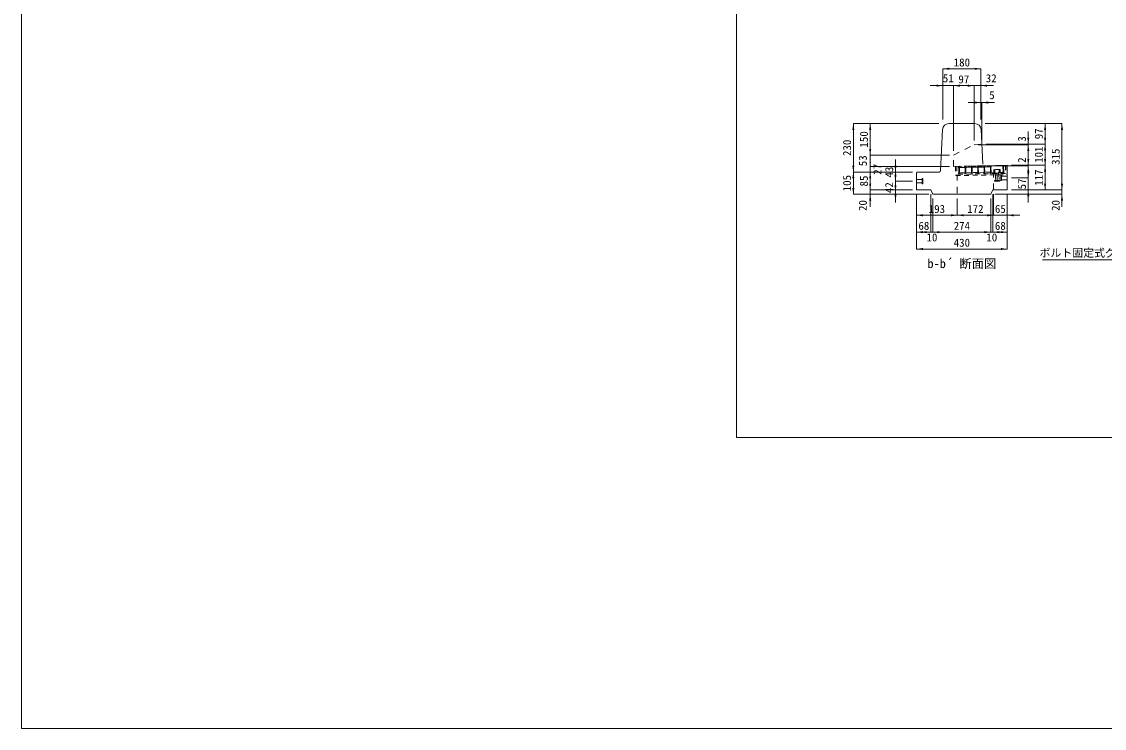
# Model space of a CAD drawing. Units: millimetres at full size. Extents: x -36174 to -11409, y 24892 to 47415.
# Drawn here: x -36174 to -31037, y 24892 to 28245 of the extents above; entities that cross this region are included whole.
import ezdxf
from ezdxf.enums import TextEntityAlignment as Align

# ---------------------------------------------------------------- set-up
doc = ezdxf.new("R2010")
doc.units = ezdxf.units.MM
doc.header["$LTSCALE"] = 30
doc.linetypes.add('USER1', pattern=[1.35, 0.75, -0.6])
doc.linetypes.add('USER2', pattern=[2, 1, -1])
for name, color, linetype, lineweight in [('0_2', 7, 'Continuous', 13), ('側溝・本体', 7, 'Continuous', 9), ('寸法線', 7, 'Continuous', 9), ('本体', 2, 'Continuous', 20), ('枠', 5, 'Continuous', 5), ('補助線', 8, 'Continuous', 9), ('ｲﾝｻｰﾄ', 3, 'USER1', 9), ('ｸﾞﾚｰﾁﾝｸﾞ', 7, 'USER1', 5)]:
    doc.layers.add(name, color=color, linetype=linetype, lineweight=lineweight)
doc.layers.add('ﾊｯﾁﾝｸﾞ', color=8, linetype='Continuous')
doc.styles.add('ＭＳ ゴシック', font='')
doc.styles.get('ＭＳ ゴシック').set_extended_font_data('MS Gothic')

# ---------------------------------------------------------------- blocks, each defined once
blk = doc.blocks.new('filled_arrow')
at = {"color": 0, "linetype": 'Continuous', "lineweight": -2}
blk.add_solid([(7.5, 1.25), (0, 0), (7.5, -1.25)], dxfattribs=at)

msp = doc.modelspace()

# ---------------------------------------------------------------- hatches: boundary and pattern name
at = {"layer": 'ﾊｯﾁﾝｸﾞ'}
msp.add_hatch(color=256, dxfattribs=at).paths.add_polyline_path([(-31548.22, 27524.1), (-31572.91, 27523.61), (-31573, 27528.11), (-31548.31, 27528.6), (-31518.01, 27529.21), (-31517.92, 27524.71)])

# ---------------------------------------------------------------- linework, layer by layer
at = {"layer": '側溝・本体', "linetype": 'USER2'}
for p, q in [((-31751.76, 27611.12), (-31654.87, 27661.12)), ((-31654.87, 27661.12), (-31617.72, 27664.12)), ((-31751.76, 27558.32), (-31751.76, 27611.12)), ((-31605.79, 27561.24), (-31751.76, 27558.32)), ((-31734.63, 27520.37), (-31734.63, 27426.12)), ((-31562.57, 27446.12), (-31562.57, 27523.81))]:
    msp.add_line(p, q, dxfattribs=at)
at = {"layer": '寸法線'}
for p, q in [((-31802.57, 28021.12), (-31622.57, 28021.12)), ((-31802.57, 27781.12), (-31802.57, 28021.12)), ((-31622.57, 27781.12), (-31622.57, 28021.12)), ((-31862.57, 27941.12), (-31691.76, 27941.12)), ((-31802.57, 27781.12), (-31802.57, 27941.12)), ((-31751.76, 27631.12), (-31751.76, 27941.12)), ((-31751.76, 27941.12), (-31654.87, 27941.12)), ((-31751.76, 27631.12), (-31751.76, 27941.12)), ((-31714.87, 27941.12), (-31562.57, 27941.12)), ((-31654.87, 27681.12), (-31654.87, 27941.12)), ((-31654.87, 27681.12), (-31654.87, 27941.12)), ((-31622.57, 27781.12), (-31622.57, 27941.12)), ((-31682.57, 27861.12), (-31557.57, 27861.12)), ((-31622.57, 27781.12), (-31622.57, 27861.12)), ((-31617.57, 27681.12), (-31617.57, 27861.12)), ((-32227.57, 27761.12), (-32227.57, 27531.12)), ((-31822.57, 27761.12), (-32227.57, 27761.12)), ((-32147.57, 27761.12), (-32147.57, 27611.12)), ((-31822.57, 27761.12), (-32147.57, 27761.12)), ((-31602.57, 27761.12), (-31317.56, 27761.12)), ((-31602.57, 27761.12), (-31237.56, 27761.12)), ((-31317.56, 27664.12), (-31317.56, 27761.12)), ((-31237.56, 27446.12), (-31237.56, 27761.12)), ((-31397.56, 27724.11), (-31397.56, 27601.12)), ((-31634.87, 27661.12), (-31397.56, 27661.12)), ((-31597.81, 27664.11), (-31317.56, 27664.11)), ((-31597.81, 27664.11), (-31397.56, 27664.11)), ((-31597.72, 27664.12), (-31317.56, 27664.12)), ((-31317.56, 27563.12), (-31317.56, 27664.11)), ((-31771.76, 27611.12), (-32147.57, 27611.12)), ((-32147.57, 27611.12), (-32147.57, 27558.32)), ((-31771.76, 27611.12), (-32147.57, 27611.12)), ((-32147.57, 27598.32), (-32147.57, 27491.12)), ((-32027.57, 27428.12), (-32027.57, 27591.12)), ((-31397.56, 27623.12), (-31397.56, 27501.12)), ((-31771.76, 27558.32), (-32147.57, 27558.32)), ((-31771.76, 27558.32), (-32147.57, 27558.32)), ((-32027.57, 27386.12), (-32027.57, 27548.12)), ((-31592.57, 27561.12), (-31397.56, 27561.12)), ((-31477.56, 27563.12), (-31317.56, 27563.12)), ((-31477.56, 27563.12), (-31397.56, 27563.12)), ((-31477.56, 27563.12), (-31317.56, 27563.12)), ((-31397.56, 27386.12), (-31397.56, 27563.12)), ((-31317.56, 27563.12), (-31317.56, 27446.12)), ((-31947.57, 27531.12), (-32227.57, 27531.12)), ((-32227.57, 27531.12), (-32227.57, 27426.12)), ((-31947.57, 27531.12), (-32227.57, 27531.12)), ((-32147.57, 27531.12), (-32147.57, 27446.12)), ((-31947.57, 27531.12), (-32147.57, 27531.12)), ((-31947.57, 27531.12), (-32147.57, 27531.12)), ((-32147.57, 27506.12), (-32147.57, 27366.12)), ((-31947.57, 27531.12), (-32027.57, 27531.12)), ((-31947.57, 27488.12), (-32027.57, 27488.12)), ((-31947.57, 27488.12), (-32027.57, 27488.12)), ((-31477.56, 27503.12), (-31397.56, 27503.12)), ((-31237.56, 27506.12), (-31237.56, 27366.12)), ((-31947.57, 27446.12), (-32147.57, 27446.12)), ((-31947.57, 27446.12), (-32147.57, 27446.12)), ((-31947.57, 27446.12), (-32027.57, 27446.12)), ((-31477.56, 27446.12), (-31317.56, 27446.12)), ((-31477.56, 27446.12), (-31237.56, 27446.12)), ((-31477.56, 27446.12), (-31237.56, 27446.12)), ((-31477.56, 27446.12), (-31397.56, 27446.12)), ((-31869.57, 27426.12), (-32227.57, 27426.12)), ((-31869.57, 27426.12), (-32147.57, 27426.12)), ((-31927.57, 27426.12), (-31927.57, 27246.12)), ((-31927.57, 27426.12), (-31927.57, 27166.12)), ((-31927.57, 27426.12), (-31927.57, 27326.12)), ((-31859.57, 27426.12), (-31859.57, 27246.12)), ((-31859.57, 27426.12), (-31859.57, 27246.12)), ((-31849.57, 27406.12), (-31849.57, 27246.12)), ((-31849.57, 27406.12), (-31849.57, 27246.12)), ((-31734.63, 27406.12), (-31734.63, 27326.12)), ((-31734.63, 27406.12), (-31734.63, 27326.12)), ((-31575.56, 27406.12), (-31575.56, 27246.12)), ((-31575.56, 27406.12), (-31575.56, 27246.12)), ((-31565.56, 27426.12), (-31565.56, 27246.12)), ((-31565.56, 27426.12), (-31565.56, 27246.12)), ((-31562.57, 27426.12), (-31562.57, 27326.12)), ((-31562.57, 27426.12), (-31562.57, 27326.12)), ((-31555.56, 27426.12), (-31237.56, 27426.12)), ((-31497.56, 27426.12), (-31497.56, 27246.12)), ((-31497.56, 27426.12), (-31497.56, 27166.12)), ((-31497.56, 27426.12), (-31497.56, 27326.12)), ((-31927.57, 27326.12), (-31734.63, 27326.12)), ((-31734.63, 27326.12), (-31562.57, 27326.12)), ((-31622.57, 27326.12), (-31437.56, 27326.12)), ((-31927.57, 27246.12), (-31859.57, 27246.12)), ((-31919.57, 27246.12), (-31789.57, 27246.12)), ((-31849.57, 27246.12), (-31575.56, 27246.12)), ((-31635.56, 27246.12), (-31505.56, 27246.12)), ((-31565.56, 27246.12), (-31497.56, 27246.12)), ((-31927.57, 27166.12), (-31497.56, 27166.12))]:
    msp.add_line(p, q, dxfattribs=at)
msp.add_lwpolyline([(-30226.43, 27400.73), (-30557.47, 27114.7), (-31330.72, 27114.7)], dxfattribs=at)
at = {"layer": '本体'}
for p, q in [((-31774.03, 27761.12), (-31651.1, 27761.12)), ((-31813.73, 27537.77), (-31803.99, 27732.62)), ((-31612.9, 27567.86), (-31621.14, 27732.62)), ((-31605.64, 27561.24), (-31497.56, 27563.12)), ((-31497.56, 27446.12), (-31497.56, 27563.12)), ((-31927.57, 27528.13), (-31927.57, 27446.12)), ((-31820.56, 27531.12), (-31924.71, 27531.12)), ((-31859.57, 27446.12), (-31927.57, 27446.12)), ((-31859.57, 27446.12), (-31849.57, 27426.12)), ((-31565.56, 27446.12), (-31575.56, 27426.12)), ((-31565.56, 27446.12), (-31497.56, 27446.12)), ((-31849.57, 27426.12), (-31575.56, 27426.12))]:
    msp.add_line(p, q, dxfattribs=at)
for centre, radius, start, end in [((-31774.03, 27731.12), 30, 90, 177.13758), ((-31651.1, 27731.12), 30, 2.8624, 90), ((-31820.72, 27538.12), 7, 270, 357.13972), ((-31924.57, 27528.13), 3, 90, 180)]:
    msp.add_arc(centre, radius, start, end, dxfattribs=at)
at = {"layer": '枠', "lineweight": 20}
for p, q in [((-36173.75, 24892.06), (-36173.75, 47415.36)), ((-32782.47, 26272.53), (-32782.47, 30132.53)), ((-32782.47, 26272.53), (-27182.47, 26272.53)), ((-11408.64, 24892.06), (-36173.75, 24892.06))]:
    msp.add_line(p, q, dxfattribs=at)
at = {"layer": '補助線', "lineweight": 13}
for p, q in [((-31555.29, 27517.96), (-31535.3, 27518.36)), ((-31545.3, 27518.16), (-31544.7, 27488.16))]:
    msp.add_line(p, q, dxfattribs=at)
at = {"layer": 'ｲﾝｻｰﾄ', "linetype": 'USER2'}
for p, q in [((-31927.57, 27496.63), (-31900.57, 27496.63)), ((-31900.57, 27475.63), (-31900.57, 27500.62)), ((-31900.57, 27500.62), (-31897.56, 27500.62)), ((-31897.56, 27475.63), (-31897.56, 27500.62)), ((-31527.57, 27490.63), (-31527.57, 27515.62)), ((-31524.56, 27515.62), (-31527.57, 27515.62)), ((-31524.56, 27490.63), (-31527.57, 27490.63)), ((-31524.56, 27490.63), (-31524.56, 27515.62)), ((-31497.56, 27511.63), (-31524.56, 27511.63)), ((-31497.56, 27494.62), (-31524.56, 27494.62)), ((-31927.57, 27479.62), (-31900.57, 27479.62)), ((-31900.57, 27475.63), (-31897.56, 27475.63))]:
    msp.add_line(p, q, dxfattribs=at)
at = {"layer": 'ｲﾝｻｰﾄ'}
for p, q in [((-31927.57, 27479.62), (-31927.57, 27496.63)), ((-31557.25, 27490.91), (-31532.26, 27491.41)), ((-31557.25, 27490.91), (-31557.19, 27487.92)), ((-31557.19, 27487.92), (-31532.2, 27488.41)), ((-31553.79, 27517.99), (-31536.8, 27518.33)), ((-31553.79, 27517.99), (-31553.25, 27490.99)), ((-31536.8, 27518.33), (-31536.26, 27491.33)), ((-31532.26, 27491.41), (-31532.2, 27488.41)), ((-31497.56, 27494.62), (-31497.56, 27511.63))]:
    msp.add_line(p, q, dxfattribs=at)
at = {"layer": 'ｸﾞﾚｰﾁﾝｸﾞ'}
for p, q in [((-31742.64, 27558.22), (-31499.68, 27563.08)), ((-31742.64, 27558.22), (-31741.76, 27514.23)), ((-31736.64, 27558.34), (-31735.88, 27520.35)), ((-31728.64, 27558.5), (-31728.52, 27552.5)), ((-31728.52, 27552.5), (-31727.5, 27551.52)), ((-31727.5, 27551.52), (-31727.02, 27527.53)), ((-31723.52, 27552.6), (-31724.5, 27551.58)), ((-31724.5, 27551.58), (-31724.02, 27527.59)), ((-31723.64, 27558.6), (-31723.52, 27552.6)), ((-31698.53, 27553.1), (-31723.64, 27558.6)), ((-31698.53, 27553.1), (-31723.52, 27552.6)), ((-31698.65, 27559.1), (-31698.53, 27553.1)), ((-31698.53, 27553.1), (-31697.51, 27552.12)), ((-31697.51, 27552.12), (-31697.03, 27528.13)), ((-31693.53, 27553.2), (-31694.51, 27552.18)), ((-31694.51, 27552.18), (-31694.03, 27528.19)), ((-31693.65, 27559.2), (-31693.53, 27553.2)), ((-31668.53, 27553.7), (-31693.65, 27559.2)), ((-31668.53, 27553.7), (-31693.53, 27553.2)), ((-31668.65, 27559.7), (-31668.53, 27553.7)), ((-31668.53, 27553.7), (-31667.51, 27552.72)), ((-31667.51, 27552.72), (-31667.03, 27528.73)), ((-31663.53, 27553.8), (-31664.51, 27552.78)), ((-31664.51, 27552.78), (-31664.03, 27528.79)), ((-31638.54, 27554.3), (-31663.65, 27559.8)), ((-31663.65, 27559.8), (-31663.53, 27553.8)), ((-31638.54, 27554.3), (-31663.53, 27553.8)), ((-31638.66, 27560.3), (-31638.54, 27554.3)), ((-31638.54, 27554.3), (-31637.52, 27553.32)), ((-31637.52, 27553.32), (-31637.04, 27529.33)), ((-31633.54, 27554.4), (-31634.52, 27553.38)), ((-31634.52, 27553.38), (-31634.04, 27529.39)), ((-31608.54, 27554.9), (-31633.66, 27560.4)), ((-31633.66, 27560.4), (-31633.54, 27554.4)), ((-31608.54, 27554.9), (-31633.54, 27554.4)), ((-31608.66, 27560.9), (-31608.54, 27554.9)), ((-31608.54, 27554.9), (-31607.52, 27553.92)), ((-31607.52, 27553.92), (-31607.04, 27529.93)), ((-31603.54, 27555), (-31604.52, 27553.98)), ((-31604.52, 27553.98), (-31604.04, 27529.99)), ((-31578.55, 27555.5), (-31603.66, 27561)), ((-31603.66, 27561), (-31603.54, 27555)), ((-31578.55, 27555.5), (-31603.54, 27555)), ((-31578.67, 27561.5), (-31578.55, 27555.5)), ((-31578.55, 27555.5), (-31577.53, 27554.52)), ((-31577.53, 27554.52), (-31577.05, 27530.53)), ((-31573.55, 27555.6), (-31574.53, 27554.58)), ((-31574.53, 27554.58), (-31574.05, 27530.59)), ((-31573.67, 27561.6), (-31573.55, 27555.6)), ((-31530.81, 27543.95), (-31560.8, 27543.35)), ((-31560.8, 27543.35), (-31560.5, 27528.36)), ((-31555.8, 27543.45), (-31555.5, 27528.46)), ((-31535.81, 27543.85), (-31535.51, 27528.86)), ((-31530.81, 27543.95), (-31530.51, 27528.96)), ((-31518.68, 27562.7), (-31518.56, 27556.7)), ((-31518.56, 27556.7), (-31517.54, 27555.72)), ((-31517.54, 27555.72), (-31517.06, 27531.73)), ((-31513.56, 27556.8), (-31514.54, 27555.78)), ((-31514.54, 27555.78), (-31514.06, 27531.79)), ((-31513.68, 27562.8), (-31513.56, 27556.8)), ((-31505.68, 27562.96), (-31504.92, 27524.97)), ((-31499.68, 27563.08), (-31498.8, 27519.09)), ((-31504.92, 27524.97), (-31741.88, 27520.23)), ((-31741.76, 27514.23), (-31498.8, 27519.09)), ((-31728, 27526.51), (-31727.02, 27527.53)), ((-31727.88, 27520.51), (-31728, 27526.51)), ((-31697.03, 27528.13), (-31724.02, 27527.59)), ((-31723, 27526.61), (-31724.02, 27527.59)), ((-31722.88, 27520.61), (-31723, 27526.61)), ((-31698.01, 27527.11), (-31697.03, 27528.13)), ((-31697.89, 27521.11), (-31698.01, 27527.11)), ((-31667.03, 27528.73), (-31694.03, 27528.19)), ((-31693.01, 27527.21), (-31694.03, 27528.19)), ((-31692.89, 27521.21), (-31693.01, 27527.21)), ((-31668.01, 27527.71), (-31667.03, 27528.73)), ((-31667.89, 27521.71), (-31668.01, 27527.71)), ((-31637.04, 27529.33), (-31664.03, 27528.79)), ((-31663.01, 27527.81), (-31664.03, 27528.79)), ((-31662.89, 27521.81), (-31663.01, 27527.81)), ((-31638.02, 27528.31), (-31637.04, 27529.33)), ((-31637.9, 27522.31), (-31638.02, 27528.31)), ((-31607.04, 27529.93), (-31634.04, 27529.39)), ((-31633.02, 27528.41), (-31634.04, 27529.39)), ((-31632.9, 27522.41), (-31633.02, 27528.41)), ((-31608.02, 27528.91), (-31607.04, 27529.93)), ((-31607.9, 27522.91), (-31608.02, 27528.91)), ((-31577.05, 27530.53), (-31604.04, 27529.99)), ((-31603.02, 27529.01), (-31604.04, 27529.99)), ((-31602.9, 27523.01), (-31603.02, 27529.01)), ((-31578.03, 27529.51), (-31577.05, 27530.53)), ((-31577.91, 27523.51), (-31578.03, 27529.51)), ((-31573.03, 27529.61), (-31574.05, 27530.59)), ((-31572.91, 27523.61), (-31573.03, 27529.61)), ((-31518.01, 27529.21), (-31573, 27528.11)), ((-31561.91, 27523.83), (-31561.79, 27517.83)), ((-31551.79, 27518.03), (-31551.91, 27524.03)), ((-31538.8, 27518.29), (-31538.92, 27524.29)), ((-31518.04, 27530.71), (-31517.06, 27531.73)), ((-31517.92, 27524.71), (-31518.04, 27530.71)), ((-31513.04, 27530.81), (-31514.06, 27531.79)), ((-31512.92, 27524.81), (-31513.04, 27530.81))]:
    msp.add_line(p, q, dxfattribs=at)

# ---------------------------------------------------------------- block references
at = {"layer": '寸法線', "xscale": 4, "yscale": 4}
for p in [(-31802.57, 28021.12), (-31751.76, 27941.12), (-31751.76, 27941.12), (-31622.57, 27941.12), (-31617.57, 27861.12), (-31927.57, 27326.12), (-31734.63, 27326.12), (-31497.56, 27326.12), (-31927.57, 27246.12), (-31849.57, 27246.12), (-31849.57, 27246.12), (-31565.56, 27246.12), (-31927.57, 27166.12)]:
    msp.add_blockref('filled_arrow', p, dxfattribs=at)
at = {"layer": '寸法線'}
for p, xscale, yscale, rotation in [((-31622.57, 28021.12), 4, 4, 180), ((-31802.57, 27941.12), 4, 4, 180), ((-31654.87, 27941.12), 4, 4, 180), ((-31654.87, 27941.12), 4, 4, 180), ((-31622.57, 27861.12), 4, 4, 180), ((-32227.57, 27761.12), 4, 4, 270), ((-32147.57, 27761.12), 4, 4, 270), ((-31317.56, 27761.12), 4, 4, 270), ((-31237.56, 27761.12), 4, 4, 270), ((-31397.56, 27664.11), 4, 4, 90), ((-31317.56, 27664.12), 4, 4, 90), ((-32147.57, 27611.12), 4, 4, 90), ((-31397.56, 27661.12), 4, 4, 270), ((-31317.56, 27664.11), 4, 4, 270), ((-32147.57, 27611.12), 2.67, 2.67, 270), ((-31397.56, 27563.12), 4, 4, 90), ((-31317.56, 27563.12), 4, 4, 90), ((-32227.57, 27531.12), 4, 4, 90), ((-32147.57, 27558.32), 2.67, 2.67, 90), ((-32027.57, 27531.12), 4, 4, 90), ((-31397.56, 27561.12), 4, 4, 270), ((-31317.56, 27563.12), 4, 4, 270), ((-32227.57, 27531.12), 4, 4, 270), ((-32147.57, 27531.12), 4, 4, 270), ((-32147.57, 27531.12), 2.67, 2.67, 270), ((-32027.57, 27488.12), 4, 4, 90), ((-32027.57, 27488.12), 4, 4, 270), ((-31397.56, 27503.12), 4, 4, 90), ((-32227.57, 27426.12), 4, 4, 90), ((-32147.57, 27446.12), 4, 4, 90), ((-32147.57, 27446.12), 4, 4, 90), ((-32027.57, 27446.12), 4, 4, 270), ((-31397.56, 27446.12), 4, 4, 270), ((-31317.56, 27446.12), 4, 4, 90), ((-31237.56, 27446.12), 4, 4, 90), ((-31237.56, 27446.12), 4, 4, 90), ((-32147.57, 27426.12), 4, 4, 270), ((-31237.56, 27426.12), 4, 4, 270), ((-31734.63, 27326.12), 4, 4, 180), ((-31562.57, 27326.12), 4, 4, 180), ((-31562.57, 27326.12), 4, 4, 180), ((-31859.57, 27246.12), 4, 4, 180), ((-31575.56, 27246.12), 4, 4, 180), ((-31575.56, 27246.12), 4, 4, 180), ((-31497.56, 27246.12), 4, 4, 180), ((-31497.56, 27166.12), 4, 4, 180)]:
    msp.add_blockref('filled_arrow', p, dxfattribs=dict(at, xscale=xscale, yscale=yscale, rotation=rotation))

# ---------------------------------------------------------------- texts
at = {"layer": '0_2', "style": 'ＭＳ ゴシック'}
msp.add_text('b-b´ 断面図', height=42.72, dxfattribs=at).set_placement((-31712.56, 27118.43), align=Align.TOP_CENTER)
at = {"layer": '寸法線', "style": 'ＭＳ ゴシック'}
for s, p in [('180', (-31712.57, 28051.12)), ('51', (-31777.16, 27976.12)), ('97', (-31703.31, 27971.12)), ('32', (-31573.32, 27976.12)), ('5', (-31569.9, 27896.12)), ('193', (-31831.1, 27356.12)), ('172', (-31648.6, 27356.12)), ('65', (-31530.07, 27356.12)), ('68', (-31892.97, 27276.12)), ('274', (-31712.56, 27276.12)), ('68', (-31530.11, 27276.12)), ('10', (-31854.57, 27221.12)), ('10', (-31570.56, 27221.12)), ('430', (-31712.57, 27196.12))]:
    msp.add_text(s, height=37.98, dxfattribs=at).set_placement(p, align=Align.MIDDLE_CENTER)
for s, p in [('150', (-32177.57, 27686.12)), ('3', (-31427.56, 27688.36)), ('97', (-31347.56, 27712.62)), ('230', (-32257.57, 27646.12)), ('101', (-31347.56, 27613.62)), ('315', (-31267.56, 27603.62)), ('53', (-32182.57, 27584.72)), ('2', (-31427.56, 27587.97)), ('27', (-32113.36, 27543.95)), ('43', (-32057.57, 27531.12)), ('117', (-31347.56, 27504.62)), ('105', (-32257.57, 27478.62)), ('85', (-32177.57, 27488.62)), ('57', (-31427.56, 27474.62)), ('42', (-32057.57, 27457.1)), ('20', (-32182.57, 27372.28)), ('20', (-31267.56, 27372.6))]:
    msp.add_text(s, height=37.98, rotation=90, dxfattribs=at).set_placement(p, align=Align.MIDDLE_CENTER)
msp.add_text('ボルト固定式グレ－チング(T-25)', height=37.98, dxfattribs=at).set_placement((-30567.47, 27166.76), align=Align.TOP_RIGHT)

doc.saveas('drawing.dxf')
